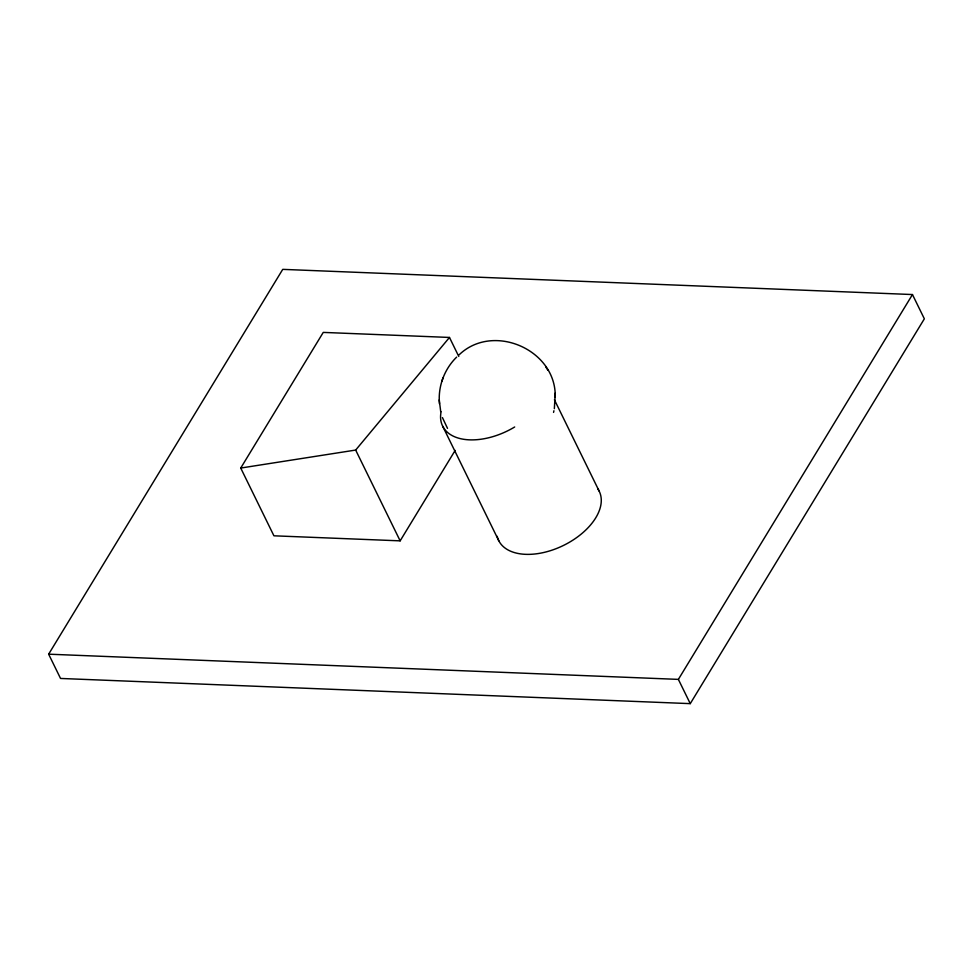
<?xml version="1.0" encoding="UTF-8"?>
<svg xmlns="http://www.w3.org/2000/svg" width="973" height="973" viewBox="0 0 973 973"><rect width="100%" height="100%" fill="white"/><g stroke="black" fill="none" stroke-linecap="round" stroke-linejoin="round"><path stroke-width="1.46" d="M439.334 401.569C438.349 385.174 444.88 368.56 456.641 357.115M555.133 395.537L554.342 408.696M553.564 412.394L553.917 410.764M441.9 381.136L442.46 379.531M442.557 379.239L443.104 377.682M48.65 654.184L282.742 269.363L912.467 294.551L924.35 318.816L690.258 703.637L60.533 678.449L48.65 654.184L678.376 679.385L912.467 294.551M455.157 450.414L400.146 540.854L273.924 535.807L240.732 468.049L323.255 332.401L449.477 337.449L458.769 356.422M240.732 468.049L355.668 450.061L449.477 337.449M459.11 354.829C493.031 322.136 556.592 349.757 555.218 397.191M545.768 366.772L546.619 368.208M546.96 368.743L547.823 370.178M447.507 428.363L442.435 417.587M554.415 399.769L599.149 491.085M678.376 679.385L690.258 703.637M442.703 426.247L498.784 540.733M355.668 450.061L400.146 540.854M440.708 411.579L439.237 399.903M554.999 393.287L555.096 394.977M439.37 402.129L439.455 403.807M597.957 489.054A55.984 32.912 -26.1 0 1 561.968 546.169A55.984 32.912 -26.1 0 1 497.191 536.293M514.681 426.977A55.984 32.912 -26.1 0 1 461.579 438.908A55.984 32.912 -26.1 0 1 441.085 411.798"/></g></svg>
